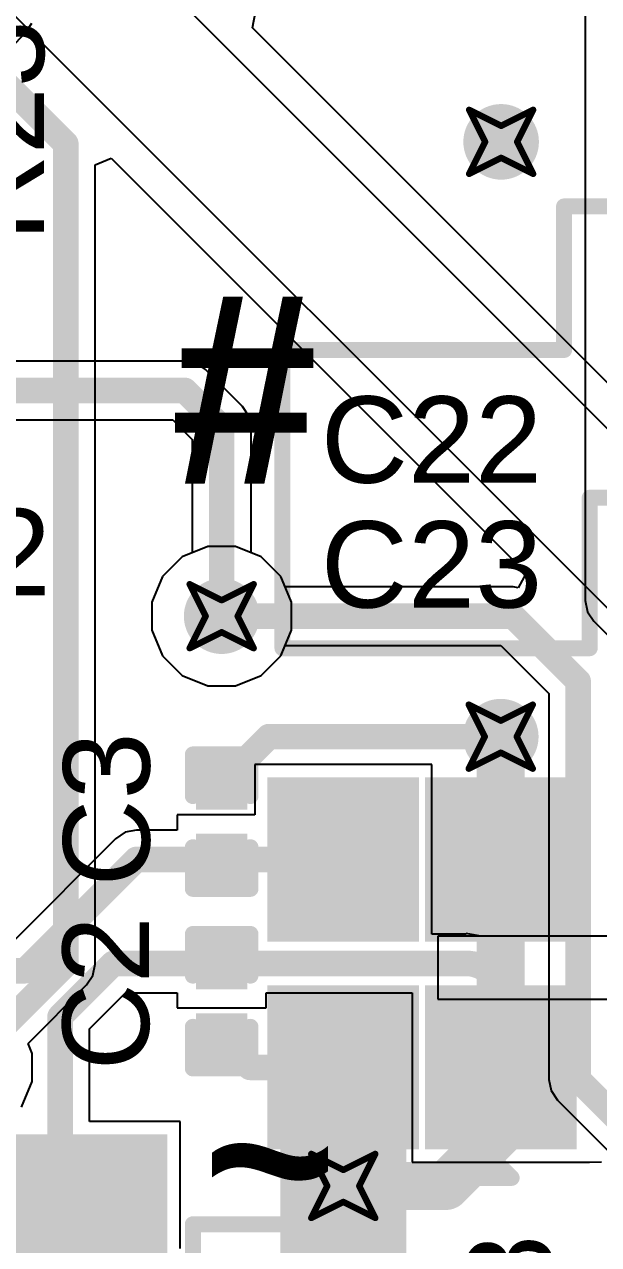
# Model space of a CAD drawing. Header units: inches. Extents: x -6 to 328, y -12 to 81.
# Drawn here: x 22.62 to 27.17, y 21.71 to 31.39 of the extents above; entities that cross this region are included whole.
import ezdxf

# ---------------------------------------------------------------- set-up
doc = ezdxf.new("R2010")
doc.units = ezdxf.units.IN
for name, color, linetype in [('Bottom Layer', 5, 'Continuous'), ('Drill Drawing', 1, 'Continuous'), ('Top Layer', 1, 'Continuous'), ('Top Overlay', 2, 'Continuous'), ('Top Paste', 8, 'Continuous'), ('Top Solder', 216, 'Continuous'), ('Via Holes', 16, 'Continuous')]:
    doc.layers.add(name, color=color, linetype=linetype)
doc.styles.add('Arial', font='', dxfattribs={"height": 0.2})
doc.styles.add('Arial_Bold', font='', dxfattribs={"height": 0.2})
doc.styles.get('Arial').set_extended_font_data('Arial')
doc.styles.get('Arial_Bold').set_extended_font_data('Arial', bold=True)

# ---------------------------------------------------------------- blocks, each defined once
blk = doc.blocks.new('ABM10AIG_25_000MHZ_4Z_T3_6')
at = {"layer": 'Top Layer'}
for points in [[(-1.375, 1.125), (-0.275, 1.125), (-0.275, 0.125), (-1.375, 0.125)], [(0.275, 1.125), (1.375, 1.125), (1.375, 0.125), (0.275, 0.125)], [(-1.375, -0.125), (-0.275, -0.125), (-0.275, -1.125), (-1.375, -1.125)], [(0.275, -0.125), (1.375, -0.125), (1.375, -1.125), (0.275, -1.125)]]:
    blk.add_hatch(color=1, dxfattribs=at).paths.add_polyline_path(points)
at = {"layer": 'Top Paste'}
for points in [[(-1.375, 1.125), (-0.275, 1.125), (-0.275, 0.125), (-1.375, 0.125)], [(0.275, 1.125), (1.375, 1.125), (1.375, 0.125), (0.275, 0.125)], [(-1.375, -0.125), (-0.275, -0.125), (-0.275, -1.125), (-1.375, -1.125)], [(0.275, -0.125), (1.375, -0.125), (1.375, -1.125), (0.275, -1.125)]]:
    blk.add_hatch(color=8, dxfattribs=at).paths.add_polyline_path(points)
at = {"layer": 'Top Solder'}
for points in [[(-1.4766, 1.2266), (-0.1734, 1.2266), (-0.1734, 0.0234), (-1.4766, 0.0234)], [(0.1734, 1.2266), (1.4766, 1.2266), (1.4766, 0.0234), (0.1734, 0.0234)], [(-1.4766, -0.0234), (-0.1734, -0.0234), (-0.1734, -1.2266), (-1.4766, -1.2266)], [(0.1734, -0.0234), (1.4766, -0.0234), (1.4766, -1.2266), (0.1734, -1.2266)]]:
    blk.add_hatch(color=216, dxfattribs=at).paths.add_polyline_path(points)
at = {"layer": 'Top Overlay'}
for points in [[(-1.7018, -0.4572, 0.127, 0.127, 0), (-1.5748, -0.5842, 0.127, 0.127, 0)], [(-1.7018, -0.4572, 0.127, 0.127, 0), (-1.7018, -0.7112, 0.127, 0.127, 0)], [(-1.5748, -0.5842, 0.127, 0.127, 0), (-1.7018, -0.7112, 0.127, 0.127, 0)]]:
    blk.add_lwpolyline(points, format="xyseb", dxfattribs=at)
for points in [[(-1.7335, -0.4572, 0.0635, 0.0635, 1), (-1.6701, -0.4572, 0.0635, 0.0635, 1)], [(-1.7335, -0.4572, 0.0635, 0.0635, 1), (-1.6701, -0.4572, 0.0635, 0.0635, 1)], [(-1.6065, -0.5842, 0.0635, 0.0635, 1), (-1.5431, -0.5842, 0.0635, 0.0635, 1)], [(-1.6065, -0.5842, 0.0635, 0.0635, 1), (-1.5431, -0.5842, 0.0635, 0.0635, 1)], [(-1.7335, -0.7112, 0.0635, 0.0635, 1), (-1.6701, -0.7112, 0.0635, 0.0635, 1)], [(-1.7335, -0.7112, 0.0635, 0.0635, 1), (-1.6701, -0.7112, 0.0635, 0.0635, 1)]]:
    blk.add_lwpolyline(points, format="xyseb", close=True, dxfattribs=at)
blk = doc.blocks.new('LAN9255_ZMX019_9')
at = {"layer": 'Top Layer'}
for points in [[(-6.1, 8.45), (-6.1, 6.95), (-6.3, 6.95), (-6.3, 8.45)], [(-5.7, 8.45), (-5.7, 6.95), (-5.9, 6.95), (-5.9, 8.45)]]:
    blk.add_hatch(color=1, dxfattribs=at).paths.add_polyline_path(points)
at = {"layer": 'Top Paste'}
for points in [[(-6.1, 8.45), (-6.1, 6.95), (-6.3, 6.95), (-6.3, 8.45)], [(-5.7, 8.45), (-5.7, 6.95), (-5.9, 6.95), (-5.9, 8.45)]]:
    blk.add_hatch(color=8, dxfattribs=at).paths.add_polyline_path(points)
at = {"layer": 'Top Solder'}
for points in [[(-5.9984, 8.5516), (-5.9984, 6.8484), (-6.4016, 6.8484), (-6.4016, 8.5516)], [(-5.5984, 8.5516), (-5.5984, 6.8484), (-6.0016, 6.8484), (-6.0016, 8.5516)], [(-5.1984, 8.5516), (-5.1984, 6.8484), (-5.6016, 6.8484), (-5.6016, 8.5516)]]:
    blk.add_hatch(color=216, dxfattribs=at).paths.add_polyline_path(points)
blk = doc.blocks.new('CAP_0201_79')
at = {"layer": 'Top Layer'}
for points in [[(-0.45, 0.15), (-0.15, 0.15), (-0.15, -0.15), (-0.45, -0.15)], [(0.15, 0.15), (0.45, 0.15), (0.45, -0.15), (0.15, -0.15)]]:
    blk.add_hatch(color=1, dxfattribs=at).paths.add_polyline_path(points)
at = {"layer": 'Top Paste'}
for points in [[(-0.45, 0.15), (-0.15, 0.15), (-0.15, -0.15), (-0.45, -0.15)], [(0.15, 0.15), (0.45, 0.15), (0.45, -0.15), (0.15, -0.15)]]:
    blk.add_hatch(color=8, dxfattribs=at).paths.add_polyline_path(points)
at = {"layer": 'Top Solder'}
for points in [[(-0.505, 0.205), (-0.095, 0.205), (-0.095, -0.205), (-0.505, -0.205)], [(0.095, 0.205), (0.505, 0.205), (0.505, -0.205), (0.095, -0.205)]]:
    blk.add_hatch(color=216, dxfattribs=at).paths.add_polyline_path(points)
at = {"layer": 'Top Overlay'}
for points in [[(-0.5334, -0.2286, 0.127, 0.127, 0), (-0.5334, 0.2286, 0.127, 0.127, 0)], [(-0.2032, 0.2286, 0.127, 0.127, 0), (-0.5334, 0.2286, 0.127, 0.127, 0)], [(0.5334, 0.2286, 0.127, 0.127, 0), (0.2032, 0.2286, 0.127, 0.127, 0)], [(0.5334, -0.2286, 0.127, 0.127, 0), (0.5334, 0.2286, 0.127, 0.127, 0)], [(-0.2032, -0.2286, 0.127, 0.127, 0), (-0.5334, -0.2286, 0.127, 0.127, 0)], [(0.5334, -0.2286, 0.127, 0.127, 0), (0.2032, -0.2286, 0.127, 0.127, 0)]]:
    blk.add_lwpolyline(points, format="xyseb", dxfattribs=at)
for points in [[(-0.5651, 0.2286, 0.0635, 0.0635, 1), (-0.5016, 0.2286, 0.0635, 0.0635, 1)], [(-0.5651, 0.2286, 0.0635, 0.0635, 1), (-0.5016, 0.2286, 0.0635, 0.0635, 1)], [(-0.2349, 0.2286, 0.0635, 0.0635, 1), (-0.1714, 0.2286, 0.0635, 0.0635, 1)], [(0.1714, 0.2286, 0.0635, 0.0635, 1), (0.2349, 0.2286, 0.0635, 0.0635, 1)], [(0.5016, 0.2286, 0.0635, 0.0635, 1), (0.5651, 0.2286, 0.0635, 0.0635, 1)], [(0.5016, 0.2286, 0.0635, 0.0635, 1), (0.5651, 0.2286, 0.0635, 0.0635, 1)], [(-0.5651, -0.2286, 0.0635, 0.0635, 1), (-0.5016, -0.2286, 0.0635, 0.0635, 1)], [(-0.5651, -0.2286, 0.0635, 0.0635, 1), (-0.5016, -0.2286, 0.0635, 0.0635, 1)], [(-0.2349, -0.2286, 0.0635, 0.0635, 1), (-0.1714, -0.2286, 0.0635, 0.0635, 1)], [(0.1714, -0.2286, 0.0635, 0.0635, 1), (0.2349, -0.2286, 0.0635, 0.0635, 1)], [(0.5016, -0.2286, 0.0635, 0.0635, 1), (0.5651, -0.2286, 0.0635, 0.0635, 1)], [(0.5016, -0.2286, 0.0635, 0.0635, 1), (0.5651, -0.2286, 0.0635, 0.0635, 1)]]:
    blk.add_lwpolyline(points, format="xyseb", close=True, dxfattribs=at)
blk = doc.blocks.new('CAP_0201_80')
at = {"layer": 'Top Layer'}
for points in [[(-0.45, 0.15), (-0.15, 0.15), (-0.15, -0.15), (-0.45, -0.15)], [(0.15, 0.15), (0.45, 0.15), (0.45, -0.15), (0.15, -0.15)]]:
    blk.add_hatch(color=1, dxfattribs=at).paths.add_polyline_path(points)
at = {"layer": 'Top Paste'}
for points in [[(-0.45, 0.15), (-0.15, 0.15), (-0.15, -0.15), (-0.45, -0.15)], [(0.15, 0.15), (0.45, 0.15), (0.45, -0.15), (0.15, -0.15)]]:
    blk.add_hatch(color=8, dxfattribs=at).paths.add_polyline_path(points)
at = {"layer": 'Top Solder'}
for points in [[(-0.505, 0.205), (-0.095, 0.205), (-0.095, -0.205), (-0.505, -0.205)], [(0.095, 0.205), (0.505, 0.205), (0.505, -0.205), (0.095, -0.205)]]:
    blk.add_hatch(color=216, dxfattribs=at).paths.add_polyline_path(points)
at = {"layer": 'Top Overlay'}
for points in [[(-0.5334, 0.2286, 0.127, 0.127, 0), (-0.5334, -0.2286, 0.127, 0.127, 0)], [(-0.5334, 0.2286, 0.127, 0.127, 0), (-0.2032, 0.2286, 0.127, 0.127, 0)], [(0.2032, 0.2286, 0.127, 0.127, 0), (0.5334, 0.2286, 0.127, 0.127, 0)], [(0.5334, 0.2286, 0.127, 0.127, 0), (0.5334, -0.2286, 0.127, 0.127, 0)], [(-0.5334, -0.2286, 0.127, 0.127, 0), (-0.2032, -0.2286, 0.127, 0.127, 0)], [(0.2032, -0.2286, 0.127, 0.127, 0), (0.5334, -0.2286, 0.127, 0.127, 0)]]:
    blk.add_lwpolyline(points, format="xyseb", dxfattribs=at)
for points in [[(-0.5651, 0.2286, 0.0635, 0.0635, 1), (-0.5016, 0.2286, 0.0635, 0.0635, 1)], [(-0.5651, 0.2286, 0.0635, 0.0635, 1), (-0.5016, 0.2286, 0.0635, 0.0635, 1)], [(-0.2349, 0.2286, 0.0635, 0.0635, 1), (-0.1714, 0.2286, 0.0635, 0.0635, 1)], [(0.1714, 0.2286, 0.0635, 0.0635, 1), (0.2349, 0.2286, 0.0635, 0.0635, 1)], [(0.5016, 0.2286, 0.0635, 0.0635, 1), (0.5651, 0.2286, 0.0635, 0.0635, 1)], [(0.5016, 0.2286, 0.0635, 0.0635, 1), (0.5651, 0.2286, 0.0635, 0.0635, 1)], [(-0.5651, -0.2286, 0.0635, 0.0635, 1), (-0.5016, -0.2286, 0.0635, 0.0635, 1)], [(-0.5651, -0.2286, 0.0635, 0.0635, 1), (-0.5016, -0.2286, 0.0635, 0.0635, 1)], [(-0.2349, -0.2286, 0.0635, 0.0635, 1), (-0.1714, -0.2286, 0.0635, 0.0635, 1)], [(0.1714, -0.2286, 0.0635, 0.0635, 1), (0.2349, -0.2286, 0.0635, 0.0635, 1)], [(0.5016, -0.2286, 0.0635, 0.0635, 1), (0.5651, -0.2286, 0.0635, 0.0635, 1)], [(0.5016, -0.2286, 0.0635, 0.0635, 1), (0.5651, -0.2286, 0.0635, 0.0635, 1)]]:
    blk.add_lwpolyline(points, format="xyseb", close=True, dxfattribs=at)

msp = doc.modelspace()

# ---------------------------------------------------------------- hatches: boundary and pattern name
at = {"layer": 'Bottom Layer'}
h = msp.add_hatch(color=5, dxfattribs=at)
edge = h.paths.add_edge_path()
edge.add_arc((26.3988, 30.4592), 0.3, 0, 360)
h = msp.add_hatch(color=5, dxfattribs=at)
edge = h.paths.add_edge_path()
edge.add_arc((24.1808, 26.6954), 0.3, 0, 360)
h = msp.add_hatch(color=5, dxfattribs=at)
edge = h.paths.add_edge_path()
edge.add_arc((26.396, 25.7392), 0.3, 0, 360)
h = msp.add_hatch(color=5, dxfattribs=at)
edge = h.paths.add_edge_path()
edge.add_arc((25.146, 22.1742), 0.3, 0, 360)
at = {"layer": 'Top Layer'}
h = msp.add_hatch(color=1, dxfattribs=at)
edge = h.paths.add_edge_path()
edge.add_arc((26.3988, 30.4592), 0.3, 0, 360)
h = msp.add_hatch(color=1, dxfattribs=at)
edge = h.paths.add_edge_path()
edge.add_arc((24.1808, 26.6954), 0.3, 0, 360)
h = msp.add_hatch(color=1, dxfattribs=at)
edge = h.paths.add_edge_path()
edge.add_arc((26.396, 25.7392), 0.3, 0, 360)
msp.add_hatch(color=1, dxfattribs=at).paths.add_polyline_path([(24.646, 21.257), (25.646, 21.257), (25.646, 23.5966), (24.646, 23.5966)])
h = msp.add_hatch(color=1, dxfattribs=at)
edge = h.paths.add_edge_path()
edge.add_arc((25.146, 22.1742), 0.3, 0, 360)
at = {"layer": 'Via Holes'}
h = msp.add_hatch(color=7, dxfattribs=at)
edge = h.paths.add_edge_path()
edge.add_arc((26.3988, 30.4592), 0.15, 0, 360)
h = msp.add_hatch(color=7, dxfattribs=at)
edge = h.paths.add_edge_path()
edge.add_arc((24.1808, 26.6954), 0.15, 0, 360)
h = msp.add_hatch(color=7, dxfattribs=at)
edge = h.paths.add_edge_path()
edge.add_arc((26.396, 25.7392), 0.15, 0, 360)
h = msp.add_hatch(color=7, dxfattribs=at)
edge = h.paths.add_edge_path()
edge.add_arc((25.146, 22.1742), 0.15, 0, 360)

# ---------------------------------------------------------------- linework, layer by layer
at = {"layer": 'Bottom Layer'}
for p, q in [((27.3558, 26.6446), (22.363, 31.6374)), ((23.914, 31.5088), (24.2418, 31.181)), ((24.425, 31.3641), (24.4497, 31.4886)), ((28.4025, 27.3865), (24.425, 31.3641)), ((24.2418, 31.181), (28.2014, 27.2214)), ((23.1765, 30.2781), (23.3035, 30.3307)), ((23.3035, 30.3307), (26.5967, 27.0374)), ((23.1765, 23.934), (23.1765, 30.2781)), ((24.0706, 27.2494), (23.867, 27.1651)), ((24.291, 27.2494), (24.0706, 27.2494)), ((24.4946, 27.1651), (24.291, 27.2494)), ((23.867, 27.1651), (23.7111, 27.0092)), ((24.6505, 27.0092), (24.4946, 27.1651)), ((26.5967, 27.0374), (26.5341, 26.9204)), ((23.7111, 27.0092), (23.6268, 26.8056)), ((24.6839, 26.9285), (24.6505, 27.0092)), ((26.4935, 26.9285), (24.6839, 26.9285)), ((26.5341, 26.9204), (26.4935, 26.9285)), ((23.6268, 26.8056), (23.6268, 26.5852)), ((23.6268, 26.5852), (23.7111, 26.3816)), ((24.6505, 26.3816), (24.6839, 26.4623)), ((24.6839, 26.4623), (26.397, 26.4623)), ((26.397, 26.4623), (26.777, 26.0823)), ((23.7111, 26.3816), (23.867, 26.2257)), ((24.4946, 26.2257), (24.6505, 26.3816)), ((23.867, 26.2257), (24.0706, 26.1414)), ((24.291, 26.1414), (24.4946, 26.2257)), ((24.0706, 26.1414), (24.291, 26.1414)), ((26.777, 26.0823), (26.777, 23.0195)), ((23.1587, 23.8448), (23.1765, 23.934)), ((23.1082, 23.7692), (23.1587, 23.8448)), ((22.644, 23.3049), (23.1082, 23.7692)), ((22.6774, 23.2242), (22.644, 23.3049)), ((22.6774, 23.0038), (22.6774, 23.2242)), ((22.5931, 22.8002), (22.6774, 23.0038)), ((26.777, 23.0195), (26.7948, 22.9303)), ((26.7948, 22.9303), (26.8453, 22.8547)), ((26.8453, 22.8547), (28.4688, 21.2311))]:
    msp.add_line(p, q, dxfattribs=at)
for points in [[(22.1208, 31.2674, 0.2032, 0.2032, 0), (22.9434, 30.4448, 0.2032, 0.2032, 0)], [(22.9434, 23.934, 0.2032, 0.2032, 0), (22.9434, 30.4448, 0.2032, 0.2032, 0)], [(24.1808, 26.6954, 0.2032, 0.2032, 0), (26.4935, 26.6954, 0.2032, 0.2032, 0)], [(26.4935, 26.6954, 0.2032, 0.2032, 0), (27.0101, 26.1788, 0.2032, 0.2032, 0)], [(27.0101, 23.0195, 0.2032, 0.2032, 0), (27.0101, 26.1788, 0.2032, 0.2032, 0)], [(26.396, 22.609, 0.381, 0.381, 0), (26.396, 25.7392, 0.381, 0.381, 0)], [(22.1234, 23.114, 0.2032, 0.2032, 0), (22.9434, 23.934, 0.2032, 0.2032, 0)], [(27.0101, 23.0195, 0.2032, 0.2032, 0), (28.6337, 21.3959, 0.2032, 0.2032, 0)], [(25.9612, 22.1742, 0.381, 0.381, 0), (26.396, 22.609, 0.381, 0.381, 0)], [(25.146, 22.1742, 0.381, 0.381, 0), (25.9612, 22.1742, 0.381, 0.381, 0)]]:
    msp.add_lwpolyline(points, format="xyseb", dxfattribs=at)
for points in [[(22.8926, 30.4448, 0.1016, 0.1016, 1), (22.9942, 30.4448, 0.1016, 0.1016, 1)], [(22.8926, 30.4448, 0.1016, 0.1016, 1), (22.9942, 30.4448, 0.1016, 0.1016, 1)], [(24.13, 26.6954, 0.1016, 0.1016, 1), (24.2316, 26.6954, 0.1016, 0.1016, 1)], [(26.4427, 26.6954, 0.1016, 0.1016, 1), (26.5443, 26.6954, 0.1016, 0.1016, 1)], [(26.4427, 26.6954, 0.1016, 0.1016, 1), (26.5443, 26.6954, 0.1016, 0.1016, 1)], [(26.9593, 26.1788, 0.1016, 0.1016, 1), (27.0609, 26.1788, 0.1016, 0.1016, 1)], [(26.9593, 26.1788, 0.1016, 0.1016, 1), (27.0609, 26.1788, 0.1016, 0.1016, 1)], [(26.3008, 25.7392, 0.1905, 0.1905, 1), (26.4913, 25.7392, 0.1905, 0.1905, 1)], [(22.8926, 23.934, 0.1016, 0.1016, 1), (22.9942, 23.934, 0.1016, 0.1016, 1)], [(22.8926, 23.934, 0.1016, 0.1016, 1), (22.9942, 23.934, 0.1016, 0.1016, 1)], [(26.9593, 23.0195, 0.1016, 0.1016, 1), (27.0609, 23.0195, 0.1016, 0.1016, 1)], [(26.9593, 23.0195, 0.1016, 0.1016, 1), (27.0609, 23.0195, 0.1016, 0.1016, 1)], [(26.3008, 22.609, 0.1905, 0.1905, 1), (26.4913, 22.609, 0.1905, 0.1905, 1)], [(26.3008, 22.609, 0.1905, 0.1905, 1), (26.4913, 22.609, 0.1905, 0.1905, 1)], [(25.0508, 22.1742, 0.1905, 0.1905, 1), (25.2413, 22.1742, 0.1905, 0.1905, 1)], [(25.866, 22.1742, 0.1905, 0.1905, 1), (26.0565, 22.1742, 0.1905, 0.1905, 1)], [(25.866, 22.1742, 0.1905, 0.1905, 1), (26.0565, 22.1742, 0.1905, 0.1905, 1)]]:
    msp.add_lwpolyline(points, format="xyseb", close=True, dxfattribs=at)
at = {"layer": 'Drill Drawing'}
for points in [[(26.1448, 30.7132, 0.0508, 0.0508, 0), (26.3988, 30.5862, 0.0508, 0.0508, 0)], [(26.1448, 30.7132, 0.0508, 0.0508, 0), (26.2718, 30.4592, 0.0508, 0.0508, 0)], [(26.3988, 30.5862, 0.0508, 0.0508, 0), (26.6528, 30.7132, 0.0508, 0.0508, 0)], [(26.5258, 30.4592, 0.0508, 0.0508, 0), (26.6528, 30.7132, 0.0508, 0.0508, 0)], [(26.1448, 30.2052, 0.0508, 0.0508, 0), (26.2718, 30.4592, 0.0508, 0.0508, 0)], [(26.5258, 30.4592, 0.0508, 0.0508, 0), (26.6528, 30.2052, 0.0508, 0.0508, 0)], [(26.1448, 30.2052, 0.0508, 0.0508, 0), (26.3988, 30.3322, 0.0508, 0.0508, 0)], [(26.3988, 30.3322, 0.0508, 0.0508, 0), (26.6528, 30.2052, 0.0508, 0.0508, 0)], [(23.9268, 26.9494, 0.0508, 0.0508, 0), (24.1808, 26.8224, 0.0508, 0.0508, 0)], [(23.9268, 26.9494, 0.0508, 0.0508, 0), (24.0538, 26.6954, 0.0508, 0.0508, 0)], [(24.1808, 26.8224, 0.0508, 0.0508, 0), (24.4348, 26.9494, 0.0508, 0.0508, 0)], [(24.3078, 26.6954, 0.0508, 0.0508, 0), (24.4348, 26.9494, 0.0508, 0.0508, 0)], [(23.9268, 26.4414, 0.0508, 0.0508, 0), (24.0538, 26.6954, 0.0508, 0.0508, 0)], [(24.3078, 26.6954, 0.0508, 0.0508, 0), (24.4348, 26.4414, 0.0508, 0.0508, 0)], [(23.9268, 26.4414, 0.0508, 0.0508, 0), (24.1808, 26.5684, 0.0508, 0.0508, 0)], [(24.1808, 26.5684, 0.0508, 0.0508, 0), (24.4348, 26.4414, 0.0508, 0.0508, 0)], [(26.142, 25.9932, 0.0508, 0.0508, 0), (26.396, 25.8662, 0.0508, 0.0508, 0)], [(26.142, 25.9932, 0.0508, 0.0508, 0), (26.269, 25.7392, 0.0508, 0.0508, 0)], [(26.396, 25.8662, 0.0508, 0.0508, 0), (26.65, 25.9932, 0.0508, 0.0508, 0)], [(26.523, 25.7392, 0.0508, 0.0508, 0), (26.65, 25.9932, 0.0508, 0.0508, 0)], [(26.142, 25.4852, 0.0508, 0.0508, 0), (26.269, 25.7392, 0.0508, 0.0508, 0)], [(26.523, 25.7392, 0.0508, 0.0508, 0), (26.65, 25.4852, 0.0508, 0.0508, 0)], [(26.142, 25.4852, 0.0508, 0.0508, 0), (26.396, 25.6122, 0.0508, 0.0508, 0)], [(26.396, 25.6122, 0.0508, 0.0508, 0), (26.65, 25.4852, 0.0508, 0.0508, 0)], [(24.892, 22.4282, 0.0508, 0.0508, 0), (25.146, 22.3012, 0.0508, 0.0508, 0)], [(24.892, 22.4282, 0.0508, 0.0508, 0), (25.019, 22.1742, 0.0508, 0.0508, 0)], [(25.146, 22.3012, 0.0508, 0.0508, 0), (25.4, 22.4282, 0.0508, 0.0508, 0)], [(25.273, 22.1742, 0.0508, 0.0508, 0), (25.4, 22.4282, 0.0508, 0.0508, 0)], [(24.892, 21.9202, 0.0508, 0.0508, 0), (25.019, 22.1742, 0.0508, 0.0508, 0)], [(25.273, 22.1742, 0.0508, 0.0508, 0), (25.4, 21.9202, 0.0508, 0.0508, 0)], [(24.892, 21.9202, 0.0508, 0.0508, 0), (25.146, 22.0472, 0.0508, 0.0508, 0)], [(25.146, 22.0472, 0.0508, 0.0508, 0), (25.4, 21.9202, 0.0508, 0.0508, 0)]]:
    msp.add_lwpolyline(points, format="xyseb", dxfattribs=at)
for points in [[(26.1321, 30.7132, 0.0254, 0.0254, 1), (26.1575, 30.7132, 0.0254, 0.0254, 1)], [(26.1321, 30.7132, 0.0254, 0.0254, 1), (26.1575, 30.7132, 0.0254, 0.0254, 1)], [(26.6401, 30.7132, 0.0254, 0.0254, 1), (26.6655, 30.7132, 0.0254, 0.0254, 1)], [(26.6401, 30.7132, 0.0254, 0.0254, 1), (26.6655, 30.7132, 0.0254, 0.0254, 1)], [(26.3861, 30.5862, 0.0254, 0.0254, 1), (26.4115, 30.5862, 0.0254, 0.0254, 1)], [(26.3861, 30.5862, 0.0254, 0.0254, 1), (26.4115, 30.5862, 0.0254, 0.0254, 1)], [(26.2591, 30.4592, 0.0254, 0.0254, 1), (26.2845, 30.4592, 0.0254, 0.0254, 1)], [(26.2591, 30.4592, 0.0254, 0.0254, 1), (26.2845, 30.4592, 0.0254, 0.0254, 1)], [(26.5131, 30.4592, 0.0254, 0.0254, 1), (26.5385, 30.4592, 0.0254, 0.0254, 1)], [(26.5131, 30.4592, 0.0254, 0.0254, 1), (26.5385, 30.4592, 0.0254, 0.0254, 1)], [(26.3861, 30.3322, 0.0254, 0.0254, 1), (26.4115, 30.3322, 0.0254, 0.0254, 1)], [(26.3861, 30.3322, 0.0254, 0.0254, 1), (26.4115, 30.3322, 0.0254, 0.0254, 1)], [(26.1321, 30.2052, 0.0254, 0.0254, 1), (26.1575, 30.2052, 0.0254, 0.0254, 1)], [(26.1321, 30.2052, 0.0254, 0.0254, 1), (26.1575, 30.2052, 0.0254, 0.0254, 1)], [(26.6401, 30.2052, 0.0254, 0.0254, 1), (26.6655, 30.2052, 0.0254, 0.0254, 1)], [(26.6401, 30.2052, 0.0254, 0.0254, 1), (26.6655, 30.2052, 0.0254, 0.0254, 1)], [(23.9141, 26.9494, 0.0254, 0.0254, 1), (23.9395, 26.9494, 0.0254, 0.0254, 1)], [(23.9141, 26.9494, 0.0254, 0.0254, 1), (23.9395, 26.9494, 0.0254, 0.0254, 1)], [(24.4221, 26.9494, 0.0254, 0.0254, 1), (24.4475, 26.9494, 0.0254, 0.0254, 1)], [(24.4221, 26.9494, 0.0254, 0.0254, 1), (24.4475, 26.9494, 0.0254, 0.0254, 1)], [(24.1681, 26.8224, 0.0254, 0.0254, 1), (24.1935, 26.8224, 0.0254, 0.0254, 1)], [(24.1681, 26.8224, 0.0254, 0.0254, 1), (24.1935, 26.8224, 0.0254, 0.0254, 1)], [(24.0411, 26.6954, 0.0254, 0.0254, 1), (24.0665, 26.6954, 0.0254, 0.0254, 1)], [(24.0411, 26.6954, 0.0254, 0.0254, 1), (24.0665, 26.6954, 0.0254, 0.0254, 1)], [(24.2951, 26.6954, 0.0254, 0.0254, 1), (24.3205, 26.6954, 0.0254, 0.0254, 1)], [(24.2951, 26.6954, 0.0254, 0.0254, 1), (24.3205, 26.6954, 0.0254, 0.0254, 1)], [(24.1681, 26.5684, 0.0254, 0.0254, 1), (24.1935, 26.5684, 0.0254, 0.0254, 1)], [(24.1681, 26.5684, 0.0254, 0.0254, 1), (24.1935, 26.5684, 0.0254, 0.0254, 1)], [(23.9141, 26.4414, 0.0254, 0.0254, 1), (23.9395, 26.4414, 0.0254, 0.0254, 1)], [(23.9141, 26.4414, 0.0254, 0.0254, 1), (23.9395, 26.4414, 0.0254, 0.0254, 1)], [(24.4221, 26.4414, 0.0254, 0.0254, 1), (24.4475, 26.4414, 0.0254, 0.0254, 1)], [(24.4221, 26.4414, 0.0254, 0.0254, 1), (24.4475, 26.4414, 0.0254, 0.0254, 1)], [(26.1293, 25.9932, 0.0254, 0.0254, 1), (26.1547, 25.9932, 0.0254, 0.0254, 1)], [(26.1293, 25.9932, 0.0254, 0.0254, 1), (26.1547, 25.9932, 0.0254, 0.0254, 1)], [(26.6373, 25.9932, 0.0254, 0.0254, 1), (26.6627, 25.9932, 0.0254, 0.0254, 1)], [(26.6373, 25.9932, 0.0254, 0.0254, 1), (26.6627, 25.9932, 0.0254, 0.0254, 1)], [(26.3833, 25.8662, 0.0254, 0.0254, 1), (26.4087, 25.8662, 0.0254, 0.0254, 1)], [(26.3833, 25.8662, 0.0254, 0.0254, 1), (26.4087, 25.8662, 0.0254, 0.0254, 1)], [(26.2563, 25.7392, 0.0254, 0.0254, 1), (26.2817, 25.7392, 0.0254, 0.0254, 1)], [(26.2563, 25.7392, 0.0254, 0.0254, 1), (26.2817, 25.7392, 0.0254, 0.0254, 1)], [(26.5103, 25.7392, 0.0254, 0.0254, 1), (26.5357, 25.7392, 0.0254, 0.0254, 1)], [(26.5103, 25.7392, 0.0254, 0.0254, 1), (26.5357, 25.7392, 0.0254, 0.0254, 1)], [(26.3833, 25.6122, 0.0254, 0.0254, 1), (26.4087, 25.6122, 0.0254, 0.0254, 1)], [(26.3833, 25.6122, 0.0254, 0.0254, 1), (26.4087, 25.6122, 0.0254, 0.0254, 1)], [(26.1293, 25.4852, 0.0254, 0.0254, 1), (26.1547, 25.4852, 0.0254, 0.0254, 1)], [(26.1293, 25.4852, 0.0254, 0.0254, 1), (26.1547, 25.4852, 0.0254, 0.0254, 1)], [(26.6373, 25.4852, 0.0254, 0.0254, 1), (26.6627, 25.4852, 0.0254, 0.0254, 1)], [(26.6373, 25.4852, 0.0254, 0.0254, 1), (26.6627, 25.4852, 0.0254, 0.0254, 1)], [(24.8793, 22.4282, 0.0254, 0.0254, 1), (24.9047, 22.4282, 0.0254, 0.0254, 1)], [(24.8793, 22.4282, 0.0254, 0.0254, 1), (24.9047, 22.4282, 0.0254, 0.0254, 1)], [(25.3873, 22.4282, 0.0254, 0.0254, 1), (25.4127, 22.4282, 0.0254, 0.0254, 1)], [(25.3873, 22.4282, 0.0254, 0.0254, 1), (25.4127, 22.4282, 0.0254, 0.0254, 1)], [(25.1333, 22.3012, 0.0254, 0.0254, 1), (25.1587, 22.3012, 0.0254, 0.0254, 1)], [(25.1333, 22.3012, 0.0254, 0.0254, 1), (25.1587, 22.3012, 0.0254, 0.0254, 1)], [(25.0063, 22.1742, 0.0254, 0.0254, 1), (25.0317, 22.1742, 0.0254, 0.0254, 1)], [(25.0063, 22.1742, 0.0254, 0.0254, 1), (25.0317, 22.1742, 0.0254, 0.0254, 1)], [(25.2603, 22.1742, 0.0254, 0.0254, 1), (25.2857, 22.1742, 0.0254, 0.0254, 1)], [(25.2603, 22.1742, 0.0254, 0.0254, 1), (25.2857, 22.1742, 0.0254, 0.0254, 1)], [(25.1333, 22.0472, 0.0254, 0.0254, 1), (25.1587, 22.0472, 0.0254, 0.0254, 1)], [(25.1333, 22.0472, 0.0254, 0.0254, 1), (25.1587, 22.0472, 0.0254, 0.0254, 1)], [(24.8793, 21.9202, 0.0254, 0.0254, 1), (24.9047, 21.9202, 0.0254, 0.0254, 1)], [(24.8793, 21.9202, 0.0254, 0.0254, 1), (24.9047, 21.9202, 0.0254, 0.0254, 1)], [(25.3873, 21.9202, 0.0254, 0.0254, 1), (25.4127, 21.9202, 0.0254, 0.0254, 1)], [(25.3873, 21.9202, 0.0254, 0.0254, 1), (25.4127, 21.9202, 0.0254, 0.0254, 1)]]:
    msp.add_lwpolyline(points, format="xyseb", close=True, dxfattribs=at)
at = {"layer": 'Top Layer'}
for p, q in [((27.0655, 33.0148), (27.0655, 26.8199)), ((22.6242, 31.3243), (22.6747, 31.3999)), ((22.3518, 31.0518), (22.6242, 31.3243)), ((23.8884, 28.7198), (20.7596, 28.7198)), ((23.9776, 28.7021), (23.8884, 28.7198)), ((24.0532, 28.6516), (23.9776, 28.7021)), ((24.3456, 28.3592), (24.0532, 28.6516)), ((24.3961, 28.2836), (24.3456, 28.3592)), ((24.4139, 28.1944), (24.3961, 28.2836)), ((21.6184, 28.2537), (23.7919, 28.2537)), ((23.7919, 28.2537), (23.9477, 28.0978)), ((24.4139, 27.1985), (24.4139, 28.1944)), ((23.9477, 28.0978), (23.9477, 27.1985)), ((23.867, 27.1651), (23.7111, 27.0092)), ((23.9477, 27.1985), (23.867, 27.1651)), ((24.4946, 27.1651), (24.4139, 27.1985)), ((24.6505, 27.0092), (24.4946, 27.1651)), ((23.7111, 27.0092), (23.6268, 26.8056)), ((24.7348, 26.8056), (24.6505, 27.0092)), ((23.6268, 26.8056), (23.6268, 26.5852)), ((24.7348, 26.5852), (24.7348, 26.8056)), ((27.0655, 26.8199), (27.0832, 26.7307)), ((27.0832, 26.7307), (27.1338, 26.655)), ((27.1338, 26.655), (27.9691, 25.8197)), ((23.6268, 26.5852), (23.7111, 26.3816)), ((24.6505, 26.3816), (24.7348, 26.5852)), ((23.7111, 26.3816), (23.867, 26.2257)), ((24.4946, 26.2257), (24.6505, 26.3816)), ((23.867, 26.2257), (24.0706, 26.1414)), ((24.291, 26.1414), (24.4946, 26.2257)), ((24.0706, 26.1414), (24.291, 26.1414)), ((25.8492, 25.5182), (24.4428, 25.5182)), ((24.4428, 25.5182), (24.4428, 25.1182)), ((25.8492, 24.1731), (25.8492, 25.5182)), ((24.4428, 25.1182), (23.8276, 25.1182)), ((23.8276, 25.1182), (23.8276, 24.9981)), ((23.5042, 24.9981), (23.415, 24.9803)), ((23.8276, 24.9981), (23.5042, 24.9981)), ((23.3394, 24.9298), (22.5247, 24.1151)), ((23.415, 24.9803), (23.3394, 24.9298)), ((26.121, 24.1731), (25.8492, 24.1731)), ((28.4085, 24.1554), (25.8967, 24.1554)), ((25.8967, 24.1554), (25.8967, 23.6564)), ((26.237, 24.1554), (26.121, 24.1785)), ((26.121, 24.1785), (26.121, 24.1731)), ((28.2535, 24.1554), (26.237, 24.1554)), ((23.1315, 23.421), (23.4174, 23.7069)), ((23.4174, 23.7069), (23.8276, 23.7069)), ((23.8276, 23.7069), (23.8276, 23.5868)), ((24.534, 23.5868), (24.534, 23.7069)), ((24.534, 23.7069), (25.6928, 23.7069)), ((25.6928, 23.7069), (25.6928, 22.3618)), ((25.8967, 23.6564), (28.4085, 23.6564)), ((23.8276, 23.5868), (24.534, 23.5868)), ((23.1315, 22.6852), (23.1315, 23.421)), ((23.8516, 22.6852), (23.1315, 22.6852)), ((23.8516, 21.6788), (23.8516, 22.6852)), ((25.6928, 22.3618), (27.0992, 22.3618)), ((27.0992, 22.3618), (27.1958, 22.365)), ((27.0992, 22.3618), (27.0992, 22.3618))]:
    msp.add_line(p, q, dxfattribs=at)
for points in [[(13.5727, 28.4868, 0.2032, 0.2032, 0), (23.8884, 28.4868, 0.2032, 0.2032, 0)], [(23.8884, 28.4868, 0.2032, 0.2032, 0), (24.1808, 28.1944, 0.2032, 0.2032, 0)], [(24.1808, 26.6954, 0.2032, 0.2032, 0), (24.1808, 28.1944, 0.2032, 0.2032, 0)], [(24.1808, 25.365, 0.2032, 0.2032, 0), (24.555, 25.7392, 0.2032, 0.2032, 0)], [(24.555, 25.7392, 0.2032, 0.2032, 0), (26.396, 25.7392, 0.2032, 0.2032, 0)], [(26.396, 24.765, 0.2032, 0.2032, 0), (26.396, 25.7392, 0.2032, 0.2032, 0)], [(26.0273, 25.1337, 0.2032, 0.2032, 0), (26.396, 24.765, 0.2032, 0.2032, 0)], [(22.6212, 23.882, 0.2032, 0.2032, 0), (23.5042, 24.765, 0.2032, 0.2032, 0)], [(23.5042, 24.765, 0.2032, 0.2032, 0), (24.1808, 24.765, 0.2032, 0.2032, 0)], [(24.1808, 24.765, 0.2032, 0.2032, 0), (25.146, 24.765, 0.2032, 0.2032, 0)], [(22.8984, 23.5175, 0.2032, 0.2032, 0), (23.3209, 23.94, 0.2032, 0.2032, 0)], [(23.3209, 23.94, 0.2032, 0.2032, 0), (24.1808, 23.94, 0.2032, 0.2032, 0)], [(24.1808, 23.94, 0.2032, 0.2032, 0), (26.121, 23.94, 0.2032, 0.2032, 0)], [(26.121, 23.94, 0.2032, 0.2032, -0.414214), (26.396, 23.665, 0.2032, 0.2032, 0)], [(21.3984, 23.882, 0.2032, 0.2032, 0), (22.6212, 23.882, 0.2032, 0.2032, 0)], [(26.396, 23.115, 0.2032, 0.2032, 0), (26.396, 23.665, 0.2032, 0.2032, 0)], [(22.8984, 22.382, 0.2032, 0.2032, 0), (22.8984, 23.5175, 0.2032, 0.2032, 0)], [(24.1808, 23.34, 0.2032, 0.2032, 0), (24.4058, 23.115, 0.2032, 0.2032, 0)], [(24.4058, 23.115, 0.2032, 0.2032, 0), (25.146, 23.115, 0.2032, 0.2032, 0)], [(25.146, 22.1742, 0.2032, 0.2032, 0), (25.146, 23.115, 0.2032, 0.2032, 0)]]:
    msp.add_lwpolyline(points, format="xyseb", dxfattribs=at)
for points in [[(23.8376, 28.4868, 0.1016, 0.1016, 1), (23.9392, 28.4868, 0.1016, 0.1016, 1)], [(23.8376, 28.4868, 0.1016, 0.1016, 1), (23.9392, 28.4868, 0.1016, 0.1016, 1)], [(24.13, 28.1944, 0.1016, 0.1016, 1), (24.2316, 28.1944, 0.1016, 0.1016, 1)], [(24.13, 28.1944, 0.1016, 0.1016, 1), (24.2316, 28.1944, 0.1016, 0.1016, 1)], [(24.13, 26.6954, 0.1016, 0.1016, 1), (24.2316, 26.6954, 0.1016, 0.1016, 1)], [(24.5042, 25.7392, 0.1016, 0.1016, 1), (24.6058, 25.7392, 0.1016, 0.1016, 1)], [(24.5042, 25.7392, 0.1016, 0.1016, 1), (24.6058, 25.7392, 0.1016, 0.1016, 1)], [(26.3452, 25.7392, 0.1016, 0.1016, 1), (26.4468, 25.7392, 0.1016, 0.1016, 1)], [(26.3452, 25.7392, 0.1016, 0.1016, 1), (26.4468, 25.7392, 0.1016, 0.1016, 1)], [(24.13, 25.365, 0.1016, 0.1016, 1), (24.2316, 25.365, 0.1016, 0.1016, 1)], [(25.9765, 25.1337, 0.1016, 0.1016, 1), (26.0781, 25.1337, 0.1016, 0.1016, 1)], [(23.4534, 24.765, 0.1016, 0.1016, 1), (23.555, 24.765, 0.1016, 0.1016, 1)], [(23.4534, 24.765, 0.1016, 0.1016, 1), (23.555, 24.765, 0.1016, 0.1016, 1)], [(24.13, 24.765, 0.1016, 0.1016, 1), (24.2316, 24.765, 0.1016, 0.1016, 1)], [(24.13, 24.765, 0.1016, 0.1016, 1), (24.2316, 24.765, 0.1016, 0.1016, 1)], [(25.0952, 24.765, 0.1016, 0.1016, 1), (25.1968, 24.765, 0.1016, 0.1016, 1)], [(26.3452, 24.765, 0.1016, 0.1016, 1), (26.4468, 24.765, 0.1016, 0.1016, 1)], [(26.3452, 24.765, 0.1016, 0.1016, 1), (26.4468, 24.765, 0.1016, 0.1016, 1)], [(23.2701, 23.94, 0.1016, 0.1016, 1), (23.3717, 23.94, 0.1016, 0.1016, 1)], [(23.2701, 23.94, 0.1016, 0.1016, 1), (23.3717, 23.94, 0.1016, 0.1016, 1)], [(24.13, 23.94, 0.1016, 0.1016, 1), (24.2316, 23.94, 0.1016, 0.1016, 1)], [(24.13, 23.94, 0.1016, 0.1016, 1), (24.2316, 23.94, 0.1016, 0.1016, 1)], [(26.0702, 23.94, 0.1016, 0.1016, 1), (26.1718, 23.94, 0.1016, 0.1016, 1)], [(26.0702, 23.94, 0.1016, 0.1016, 1), (26.1718, 23.94, 0.1016, 0.1016, 1)], [(22.5704, 23.882, 0.1016, 0.1016, 1), (22.672, 23.882, 0.1016, 0.1016, 1)], [(22.5704, 23.882, 0.1016, 0.1016, 1), (22.672, 23.882, 0.1016, 0.1016, 1)], [(26.3452, 23.665, 0.1016, 0.1016, 1), (26.4468, 23.665, 0.1016, 0.1016, 1)], [(26.3452, 23.665, 0.1016, 0.1016, 1), (26.4468, 23.665, 0.1016, 0.1016, 1)], [(22.8476, 23.5175, 0.1016, 0.1016, 1), (22.9492, 23.5175, 0.1016, 0.1016, 1)], [(22.8476, 23.5175, 0.1016, 0.1016, 1), (22.9492, 23.5175, 0.1016, 0.1016, 1)], [(24.13, 23.34, 0.1016, 0.1016, 1), (24.2316, 23.34, 0.1016, 0.1016, 1)], [(24.355, 23.115, 0.1016, 0.1016, 1), (24.4566, 23.115, 0.1016, 0.1016, 1)], [(24.355, 23.115, 0.1016, 0.1016, 1), (24.4566, 23.115, 0.1016, 0.1016, 1)], [(25.0952, 23.115, 0.1016, 0.1016, 1), (25.1968, 23.115, 0.1016, 0.1016, 1)], [(25.0952, 23.115, 0.1016, 0.1016, 1), (25.1968, 23.115, 0.1016, 0.1016, 1)], [(26.3452, 23.115, 0.1016, 0.1016, 1), (26.4468, 23.115, 0.1016, 0.1016, 1)], [(22.8476, 22.382, 0.1016, 0.1016, 1), (22.9492, 22.382, 0.1016, 0.1016, 1)], [(25.0952, 22.1742, 0.1016, 0.1016, 1), (25.1968, 22.1742, 0.1016, 0.1016, 1)]]:
    msp.add_lwpolyline(points, format="xyseb", close=True, dxfattribs=at)
at = {"layer": 'Top Overlay'}
for points in [[(26.8986, 28.808, 0.127, 0.127, 0), (26.8986, 29.9466, 0.127, 0.127, 0)], [(26.8986, 29.9466, 0.127, 0.127, 0), (28.1686, 29.9466, 0.127, 0.127, 0)], [(24.6634, 28.808, 0.127, 0.127, 0), (26.8986, 28.808, 0.127, 0.127, 0)], [(24.6634, 26.4414, 0.127, 0.127, 0), (24.6634, 28.808, 0.127, 0.127, 0)], [(27.1018, 27.6352, 0.127, 0.127, 0), (28.1686, 27.6352, 0.127, 0.127, 0)], [(27.1018, 26.4414, 0.127, 0.127, 0), (27.1018, 27.6352, 0.127, 0.127, 0)], [(24.6634, 26.4414, 0.127, 0.127, 0), (27.1018, 26.4414, 0.127, 0.127, 0)], [(23.9522, 20.5736, 0.127, 0.127, 0), (23.9522, 21.87, 0.127, 0.127, 0)], [(23.9522, 21.87, 0.127, 0.127, 0), (24.9428, 21.87, 0.127, 0.127, 0)], [(24.9428, 21.6404, 0.127, 0.127, 0), (24.9428, 21.87, 0.127, 0.127, 0)]]:
    msp.add_lwpolyline(points, format="xyseb", dxfattribs=at)
for points in [[(26.8668, 29.9466, 0.0635, 0.0635, 1), (26.9304, 29.9466, 0.0635, 0.0635, 1)], [(26.8668, 29.9466, 0.0635, 0.0635, 1), (26.9304, 29.9466, 0.0635, 0.0635, 1)], [(24.6317, 28.808, 0.0635, 0.0635, 1), (24.6952, 28.808, 0.0635, 0.0635, 1)], [(24.6317, 28.808, 0.0635, 0.0635, 1), (24.6952, 28.808, 0.0635, 0.0635, 1)], [(26.8668, 28.808, 0.0635, 0.0635, 1), (26.9304, 28.808, 0.0635, 0.0635, 1)], [(26.8668, 28.808, 0.0635, 0.0635, 1), (26.9304, 28.808, 0.0635, 0.0635, 1)], [(27.07, 27.6352, 0.0635, 0.0635, 1), (27.1335, 27.6352, 0.0635, 0.0635, 1)], [(27.07, 27.6352, 0.0635, 0.0635, 1), (27.1335, 27.6352, 0.0635, 0.0635, 1)], [(24.6317, 26.4414, 0.0635, 0.0635, 1), (24.6952, 26.4414, 0.0635, 0.0635, 1)], [(24.6317, 26.4414, 0.0635, 0.0635, 1), (24.6952, 26.4414, 0.0635, 0.0635, 1)], [(27.07, 26.4414, 0.0635, 0.0635, 1), (27.1335, 26.4414, 0.0635, 0.0635, 1)], [(27.07, 26.4414, 0.0635, 0.0635, 1), (27.1335, 26.4414, 0.0635, 0.0635, 1)], [(23.9204, 21.87, 0.0635, 0.0635, 1), (23.984, 21.87, 0.0635, 0.0635, 1)], [(23.9204, 21.87, 0.0635, 0.0635, 1), (23.984, 21.87, 0.0635, 0.0635, 1)], [(24.911, 21.87, 0.0635, 0.0635, 1), (24.9746, 21.87, 0.0635, 0.0635, 1)], [(24.911, 21.87, 0.0635, 0.0635, 1), (24.9746, 21.87, 0.0635, 0.0635, 1)]]:
    msp.add_lwpolyline(points, format="xyseb", close=True, dxfattribs=at)

# ---------------------------------------------------------------- block references
for name, p, rotation in [('CAP_0201_79', (24.1808, 25.065), 270), ('ABM10AIG_25_000MHZ_4Z_T3_6', (25.771, 23.94), 90), ('LAN9255_ZMX019_9', (15.1984, 16.182), 270), ('CAP_0201_80', (24.1808, 23.64), 90)]:
    msp.add_blockref(name, p, dxfattribs=dict(rotation=rotation))

# ---------------------------------------------------------------- texts
at = {"layer": 'Top Overlay', "style": 'Arial'}
for s, p in [('R23', (22.771, 29.6675)), ('C3', (23.6092, 24.5493)), ('C2', (23.6038, 23.0907)), ('C8', (26.8096, 20.5615))]:
    msp.add_text(s, height=0.6858, rotation=90, dxfattribs=at).set_placement(p)
at = {"layer": 'Top Overlay'}
for s, height, style, p in [('#', 1.5, 'Arial_Bold', (23.7758, 27.7468)), ('C22', 0.6858, 'Arial', (24.9676, 27.754)), ('X2', 0.6858, 'Arial', (21.6537, 26.8606)), ('C23', 0.6858, 'Arial', (24.9676, 26.7634)), ('~', 1.3, 'Arial_Bold', (24.0322, 21.7403))]:
    msp.add_text(s, height=height, dxfattribs=dict(at, style=style)).set_placement(p)

doc.saveas('drawing.dxf')
